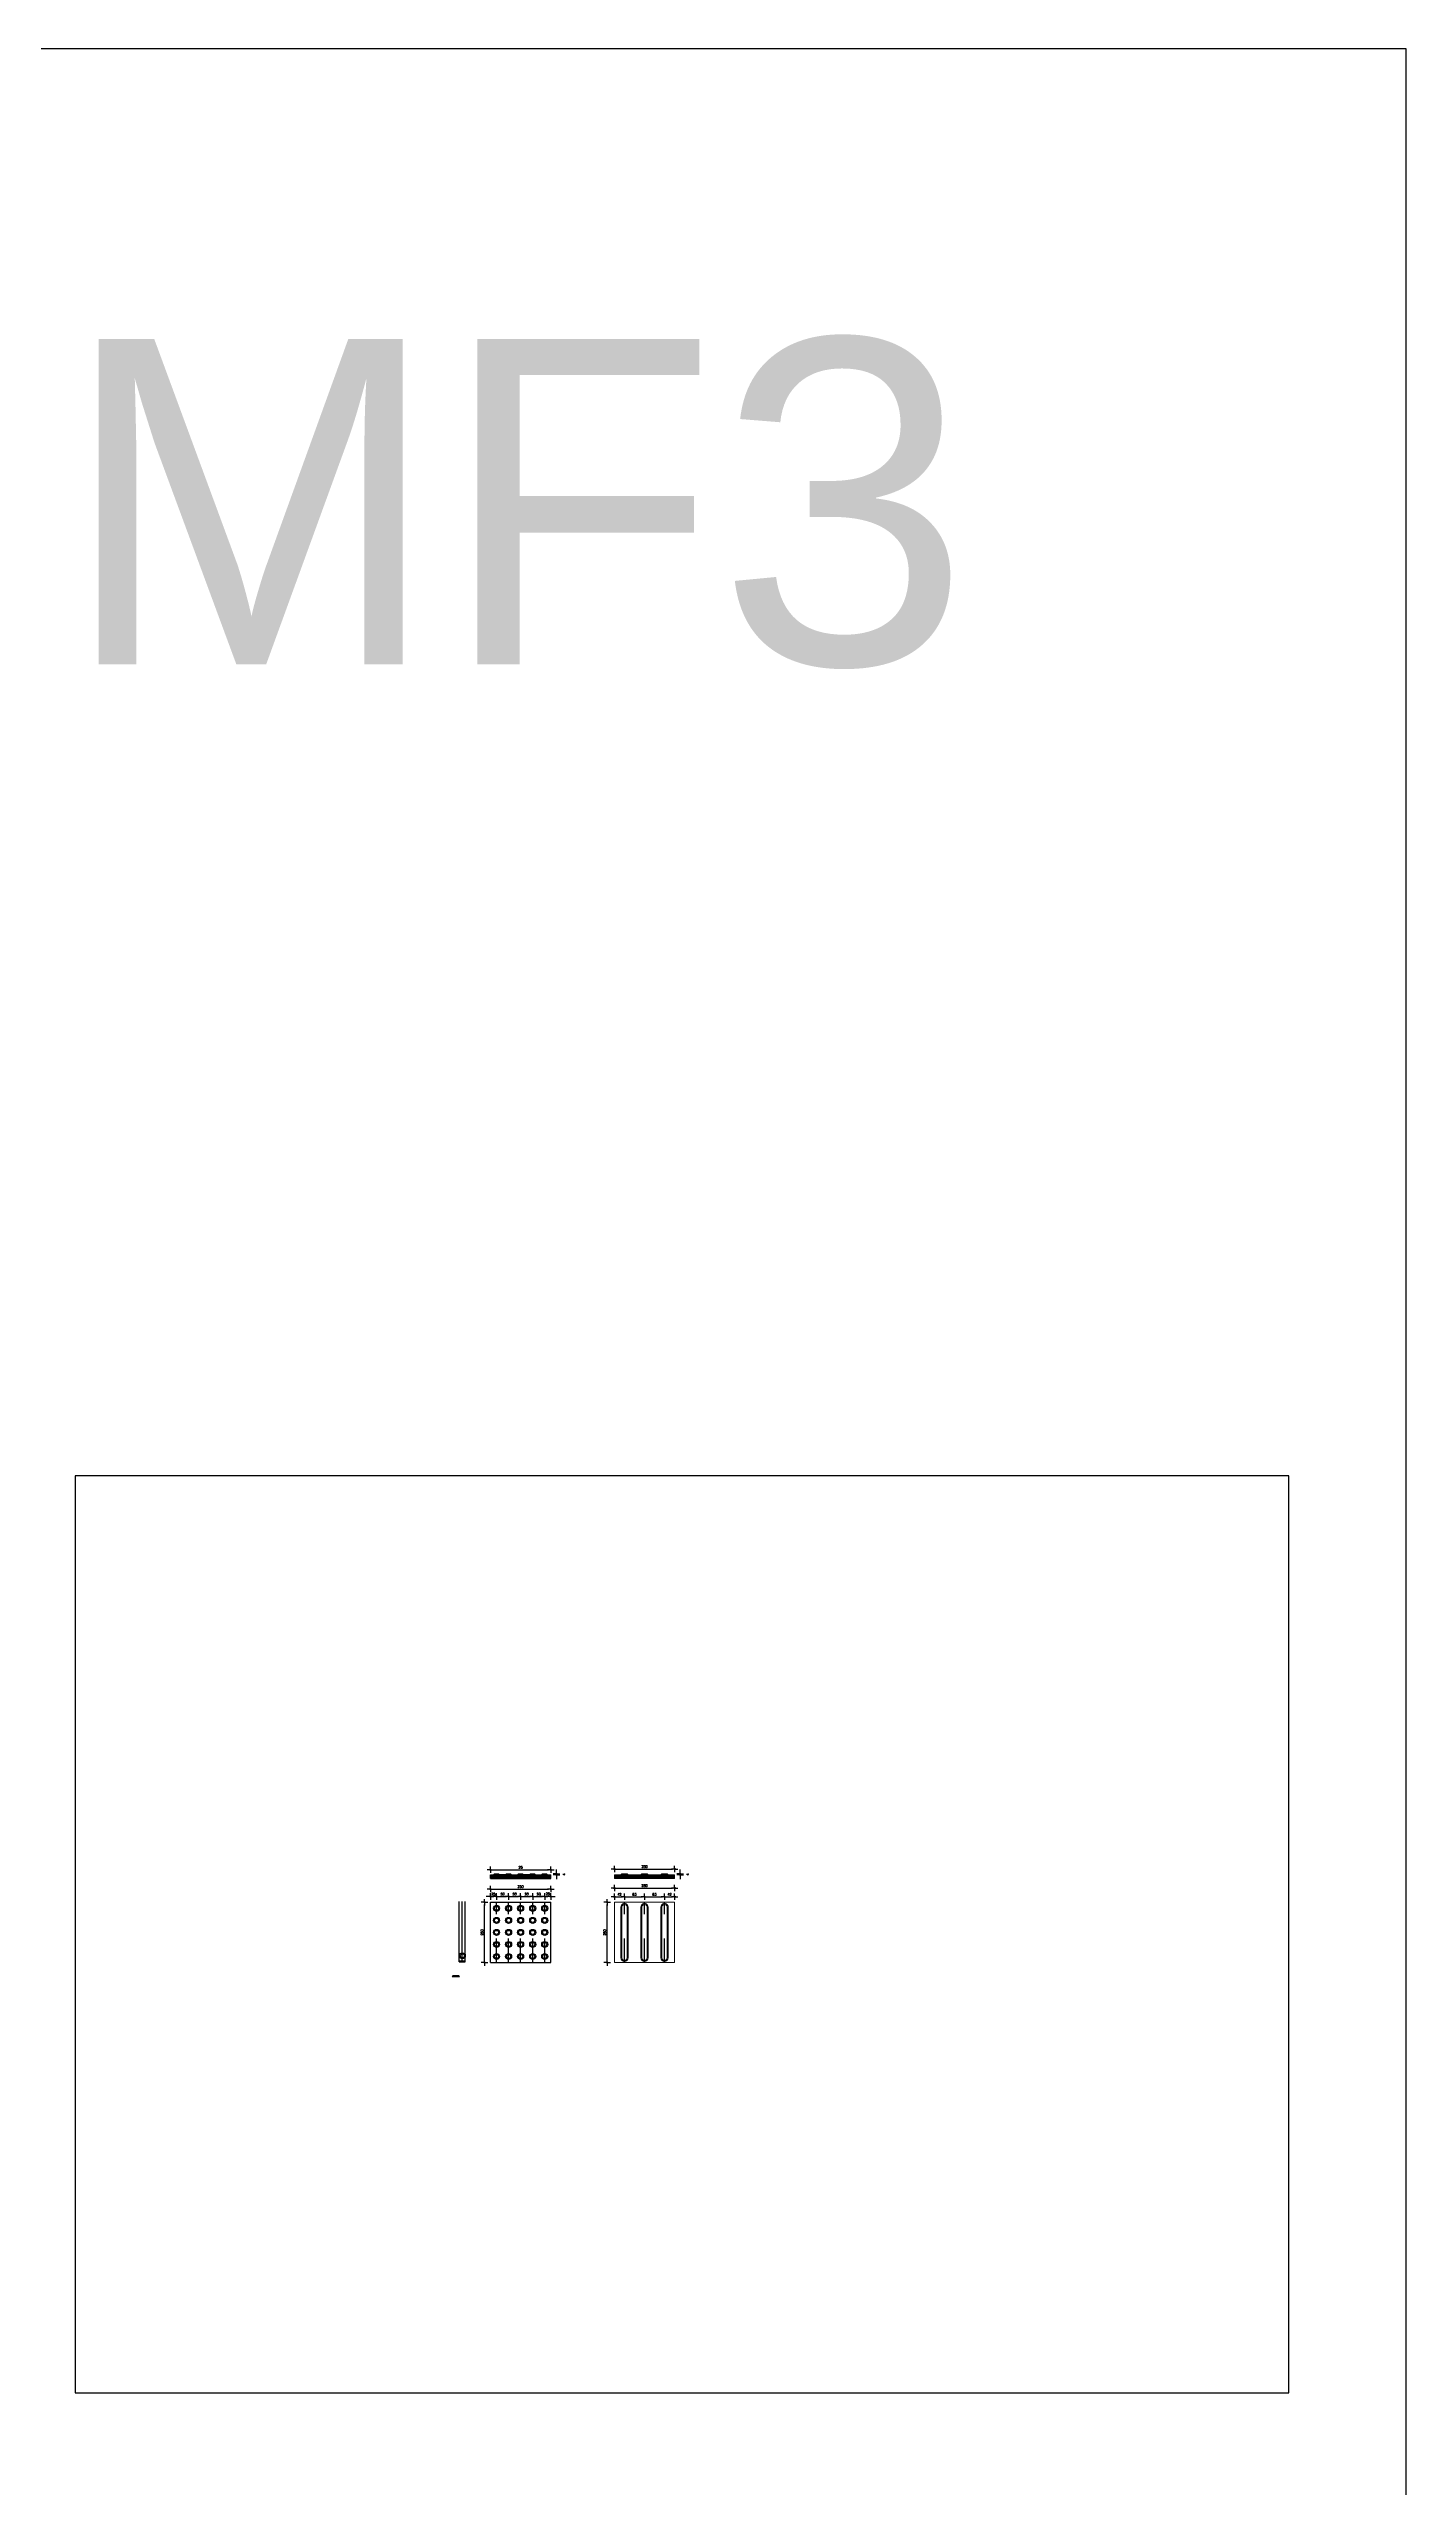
# Model space of a CAD drawing. Extents: x 387222 to 388513, y 9633222 to 9634061.
# Drawn here: x 387657.49 to 387663.12, y 9633491.38 to 9633501.5 of the extents above; entities that cross this region are included whole.
import ezdxf

# ---------------------------------------------------------------- set-up
doc = ezdxf.new("R2010")
doc.units = 0
doc.header["$LTSCALE"] = 0.049213
doc.header["$PDSIZE"] = -2.5
doc.linetypes.add('DASHDOT', pattern=[1, 0.5, -0.25, 0, -0.25])
doc.layers.get('Defpoints').update_dxf_attribs({"color": 8})
for name, color, linetype in [('COTAS', 2, 'Continuous'), ('EIXO', 253, 'DASHDOT'), ('HACHURA', 253, 'Continuous'), ('P6', 4, 'Continuous'), ('PISO PODOTÁTIL DE ALERTA', 22, 'Continuous'), ('PISO PODOTÁTIL DIRECIONAL', 40, 'Continuous'), ('Texto', 2, 'Continuous')]:
    doc.layers.add(name, color=color, linetype=linetype)
doc.styles.add('ROMANS', font='ROMANS.shx')
doc.styles.add('TEXTO_ARIAL', font='arial.ttf', dxfattribs={"height": 0.12})
doc.dimstyles.new('BOLA50$0', dxfattribs={"dimscale": 0.5, "dimtxt": 0.25, "dimasz": 0.18, "dimexe": 0.18, "dimexo": 0.0625, "dimgap": 0.1, "dimtad": 1, "dimzin": 0, "dimdsep": 46, "dimtxsty": 'ROMANS', "dimblk1": 'BOLA', "dimblk2": 'BOLA', "dimsah": 1, "dimcen": 0.09, "dimse1": 1, "dimse2": 1, "dimclrt": 256, "dimadec": 0, "dimazin": 0, "dimtfac": 1, "dimtofl": 0, "dimtmove": 2, "dimatfit": 3, "dimldrblk": 'BOLA', "dimfxl": 1, "dimtolj": 1, "dimtzin": 0, "dimarcsym": 0})

# ---------------------------------------------------------------- blocks, each defined once
blk = doc.blocks.new('BOLA')
for q in [(-1.5, 0), (0, 1.5), (0, -1.5), (1.5, 0)]:
    blk.add_line((0, 0), q)
blk.add_circle((0, 0), 0.284)
blk = doc.blocks.new('*D122')
at = {"layer": 'COTAS', "color": 253, "linetype": 'ByBlock', "lineweight": -2, "transparency": 16777216}
blk.add_line((387659.356, 9633493.836), (387659.388, 9633493.836), dxfattribs=at)
at = {"layer": 'Defpoints', "color": 0, "transparency": 16777216}
for p in [(387659.397, 9633493.836), (387659.347, 9633493.812), (387659.397, 9633493.812)]:
    blk.add_point(p, dxfattribs=at)
at = {"layer": 'COTAS', "color": 253, "lineweight": -2, "transparency": 16777216, "xscale": 0.009, "yscale": 0.009, "zscale": 0.009, "rotation": 180}
blk.add_blockref('BOLA', (387659.347, 9633493.836), dxfattribs=at)
at = {"layer": 'COTAS', "color": 253, "lineweight": -2, "transparency": 16777216, "xscale": 0.009, "yscale": 0.009, "zscale": 0.009}
blk.add_blockref('BOLA', (387659.397, 9633493.836), dxfattribs=at)
at = {"layer": 'COTAS', "transparency": 16777216, "insert": (387659.372, 9633493.846), "char_height": 0.01, "attachment_point": 5, "style": 'ROMANS'}
blk.add_mtext('\\A1;50', dxfattribs=at)
blk = doc.blocks.new('*D123')
at = {"layer": 'COTAS', "color": 253, "linetype": 'ByBlock', "lineweight": -2, "transparency": 16777216}
blk.add_line((387659.406, 9633493.836), (387659.438, 9633493.836), dxfattribs=at)
at = {"layer": 'Defpoints', "color": 0, "transparency": 16777216}
for p in [(387659.447, 9633493.836), (387659.397, 9633493.812), (387659.447, 9633493.812)]:
    blk.add_point(p, dxfattribs=at)
at = {"layer": 'COTAS', "color": 253, "lineweight": -2, "transparency": 16777216, "xscale": 0.009, "yscale": 0.009, "zscale": 0.009, "rotation": 180}
blk.add_blockref('BOLA', (387659.397, 9633493.836), dxfattribs=at)
at = {"layer": 'COTAS', "color": 253, "lineweight": -2, "transparency": 16777216, "xscale": 0.009, "yscale": 0.009, "zscale": 0.009}
blk.add_blockref('BOLA', (387659.447, 9633493.836), dxfattribs=at)
at = {"layer": 'COTAS', "transparency": 16777216, "insert": (387659.422, 9633493.846), "char_height": 0.01, "attachment_point": 5, "style": 'ROMANS'}
blk.add_mtext('\\A1;50', dxfattribs=at)
blk = doc.blocks.new('*D124')
at = {"layer": 'COTAS', "color": 253, "linetype": 'ByBlock', "lineweight": -2, "transparency": 16777216}
blk.add_line((387659.456, 9633493.836), (387659.488, 9633493.836), dxfattribs=at)
at = {"layer": 'Defpoints', "color": 0, "transparency": 16777216}
for p in [(387659.497, 9633493.836), (387659.447, 9633493.812), (387659.497, 9633493.812)]:
    blk.add_point(p, dxfattribs=at)
at = {"layer": 'COTAS', "color": 253, "lineweight": -2, "transparency": 16777216, "xscale": 0.009, "yscale": 0.009, "zscale": 0.009, "rotation": 180}
blk.add_blockref('BOLA', (387659.447, 9633493.836), dxfattribs=at)
at = {"layer": 'COTAS', "color": 253, "lineweight": -2, "transparency": 16777216, "xscale": 0.009, "yscale": 0.009, "zscale": 0.009}
blk.add_blockref('BOLA', (387659.497, 9633493.836), dxfattribs=at)
at = {"layer": 'COTAS', "transparency": 16777216, "insert": (387659.472, 9633493.846), "char_height": 0.01, "attachment_point": 5, "style": 'ROMANS'}
blk.add_mtext('\\A1;50', dxfattribs=at)
blk = doc.blocks.new('*D125')
at = {"layer": 'COTAS', "color": 253, "linetype": 'ByBlock', "lineweight": -2, "transparency": 16777216}
blk.add_line((387659.506, 9633493.836), (387659.538, 9633493.836), dxfattribs=at)
at = {"layer": 'Defpoints', "color": 0, "transparency": 16777216}
for p in [(387659.547, 9633493.836), (387659.497, 9633493.812), (387659.547, 9633493.812)]:
    blk.add_point(p, dxfattribs=at)
at = {"layer": 'COTAS', "color": 253, "lineweight": -2, "transparency": 16777216, "xscale": 0.009, "yscale": 0.009, "zscale": 0.009, "rotation": 180}
blk.add_blockref('BOLA', (387659.497, 9633493.836), dxfattribs=at)
at = {"layer": 'COTAS', "color": 253, "lineweight": -2, "transparency": 16777216, "xscale": 0.009, "yscale": 0.009, "zscale": 0.009}
blk.add_blockref('BOLA', (387659.547, 9633493.836), dxfattribs=at)
at = {"layer": 'COTAS', "transparency": 16777216, "insert": (387659.522, 9633493.846), "char_height": 0.01, "attachment_point": 5, "style": 'ROMANS'}
blk.add_mtext('\\A1;50', dxfattribs=at)
blk = doc.blocks.new('*D126')
at = {"layer": 'COTAS', "color": 253, "linetype": 'ByBlock', "lineweight": -2, "transparency": 16777216}
blk.add_line((387659.331, 9633493.867), (387659.563, 9633493.867), dxfattribs=at)
at = {"layer": 'Defpoints', "color": 0, "transparency": 16777216}
for p in [(387659.572, 9633493.867), (387659.322, 9633493.812), (387659.572, 9633493.812)]:
    blk.add_point(p, dxfattribs=at)
at = {"layer": 'COTAS', "color": 253, "lineweight": -2, "transparency": 16777216, "xscale": 0.009, "yscale": 0.009, "zscale": 0.009, "rotation": 180}
blk.add_blockref('BOLA', (387659.322, 9633493.867), dxfattribs=at)
at = {"layer": 'COTAS', "color": 253, "lineweight": -2, "transparency": 16777216, "xscale": 0.009, "yscale": 0.009, "zscale": 0.009}
blk.add_blockref('BOLA', (387659.572, 9633493.867), dxfattribs=at)
at = {"layer": 'COTAS', "transparency": 16777216, "insert": (387659.447, 9633493.877), "char_height": 0.01, "attachment_point": 5, "style": 'ROMANS'}
blk.add_mtext('\\A1;250', dxfattribs=at)
blk = doc.blocks.new('*D127')
at = {"layer": 'COTAS', "color": 253, "linetype": 'ByBlock', "lineweight": -2, "transparency": 16777216}
for p, q in [((387659.596, 9633493.939), (387659.596, 9633493.948)), ((387659.596, 9633493.917), (387659.596, 9633493.908))]:
    blk.add_line(p, q, dxfattribs=at)
at = {"layer": 'Defpoints', "color": 0, "transparency": 16777216}
for p in [(387659.555, 9633493.93), (387659.572, 9633493.926), (387659.596, 9633493.93)]:
    blk.add_point(p, dxfattribs=at)
at = {"layer": 'COTAS', "color": 253, "lineweight": -2, "transparency": 16777216, "xscale": 0.009, "yscale": 0.009, "zscale": 0.009}
for p, rotation in [((387659.596, 9633493.93), 270), ((387659.596, 9633493.926), 90)]:
    blk.add_blockref('BOLA', p, dxfattribs=dict(at, rotation=rotation))
at = {"layer": 'COTAS', "transparency": 16777216, "insert": (387659.627, 9633493.928), "char_height": 0.01, "attachment_point": 5, "rotation": 90, "style": 'ROMANS'}
blk.add_mtext('\\A1;4', dxfattribs=at)
blk = doc.blocks.new('*D128')
at = {"layer": 'COTAS', "color": 253, "linetype": 'ByBlock', "lineweight": -2, "transparency": 16777216}
blk.add_line((387659.331, 9633493.947), (387659.563, 9633493.947), dxfattribs=at)
at = {"layer": 'Defpoints', "color": 0, "transparency": 16777216}
for p in [(387659.572, 9633493.947), (387659.322, 9633493.926), (387659.572, 9633493.926)]:
    blk.add_point(p, dxfattribs=at)
at = {"layer": 'COTAS', "color": 253, "lineweight": -2, "transparency": 16777216, "xscale": 0.009, "yscale": 0.009, "zscale": 0.009, "rotation": 180}
blk.add_blockref('BOLA', (387659.322, 9633493.947), dxfattribs=at)
at = {"layer": 'COTAS', "color": 253, "lineweight": -2, "transparency": 16777216, "xscale": 0.009, "yscale": 0.009, "zscale": 0.009}
blk.add_blockref('BOLA', (387659.572, 9633493.947), dxfattribs=at)
at = {"layer": 'COTAS', "transparency": 16777216, "insert": (387659.447, 9633493.957), "char_height": 0.01, "attachment_point": 5, "style": 'ROMANS'}
blk.add_mtext('\\A1;25', dxfattribs=at)
blk = doc.blocks.new('*D129')
at = {"layer": 'COTAS', "color": 253, "linetype": 'ByBlock', "lineweight": -2, "transparency": 16777216}
blk.add_line((387659.297, 9633493.571), (387659.297, 9633493.803), dxfattribs=at)
at = {"layer": 'Defpoints', "color": 0, "transparency": 16777216}
for p in [(387659.297, 9633493.812), (387659.322, 9633493.812), (387659.322, 9633493.562)]:
    blk.add_point(p, dxfattribs=at)
at = {"layer": 'COTAS', "color": 253, "lineweight": -2, "transparency": 16777216, "xscale": 0.009, "yscale": 0.009, "zscale": 0.009}
for p, rotation in [((387659.297, 9633493.812), 90), ((387659.297, 9633493.562), 270)]:
    blk.add_blockref('BOLA', p, dxfattribs=dict(at, rotation=rotation))
at = {"layer": 'COTAS', "transparency": 16777216, "insert": (387659.287, 9633493.687), "char_height": 0.01, "attachment_point": 5, "rotation": 90, "style": 'ROMANS'}
blk.add_mtext('\\A1;250', dxfattribs=at)
blk = doc.blocks.new('*D130')
at = {"layer": 'COTAS', "color": 253, "linetype": 'ByBlock', "lineweight": -2, "transparency": 16777216}
blk.add_line((387659.845, 9633493.835), (387659.869, 9633493.835), dxfattribs=at)
at = {"layer": 'Defpoints', "color": 0, "transparency": 16777216}
for p in [(387659.878, 9633493.835), (387659.836, 9633493.812), (387659.878, 9633493.812)]:
    blk.add_point(p, dxfattribs=at)
at = {"layer": 'COTAS', "color": 253, "lineweight": -2, "transparency": 16777216, "xscale": 0.009, "yscale": 0.009, "zscale": 0.009, "rotation": 180}
blk.add_blockref('BOLA', (387659.836, 9633493.835), dxfattribs=at)
at = {"layer": 'COTAS', "color": 253, "lineweight": -2, "transparency": 16777216, "xscale": 0.009, "yscale": 0.009, "zscale": 0.009}
blk.add_blockref('BOLA', (387659.878, 9633493.835), dxfattribs=at)
at = {"layer": 'COTAS', "transparency": 16777216, "insert": (387659.857, 9633493.845), "char_height": 0.01, "attachment_point": 5, "style": 'ROMANS'}
blk.add_mtext('\\A1;42', dxfattribs=at)
blk = doc.blocks.new('*D131')
at = {"layer": 'COTAS', "color": 253, "linetype": 'ByBlock', "lineweight": -2, "transparency": 16777216}
blk.add_line((387659.887, 9633493.835), (387659.952, 9633493.835), dxfattribs=at)
at = {"layer": 'Defpoints', "color": 0, "transparency": 16777216}
for p in [(387659.961, 9633493.835), (387659.878, 9633493.812), (387659.961, 9633493.812)]:
    blk.add_point(p, dxfattribs=at)
at = {"layer": 'COTAS', "color": 253, "lineweight": -2, "transparency": 16777216, "xscale": 0.009, "yscale": 0.009, "zscale": 0.009, "rotation": 180}
blk.add_blockref('BOLA', (387659.878, 9633493.835), dxfattribs=at)
at = {"layer": 'COTAS', "color": 253, "lineweight": -2, "transparency": 16777216, "xscale": 0.009, "yscale": 0.009, "zscale": 0.009}
blk.add_blockref('BOLA', (387659.961, 9633493.835), dxfattribs=at)
at = {"layer": 'COTAS', "transparency": 16777216, "insert": (387659.919, 9633493.845), "char_height": 0.01, "attachment_point": 5, "style": 'ROMANS'}
blk.add_mtext('\\A1;83', dxfattribs=at)
blk = doc.blocks.new('*D132')
at = {"layer": 'COTAS', "color": 253, "linetype": 'ByBlock', "lineweight": -2, "transparency": 16777216}
blk.add_line((387659.97, 9633493.835), (387660.035, 9633493.835), dxfattribs=at)
at = {"layer": 'Defpoints', "color": 0, "transparency": 16777216}
for p in [(387660.044, 9633493.835), (387659.961, 9633493.812), (387660.044, 9633493.812)]:
    blk.add_point(p, dxfattribs=at)
at = {"layer": 'COTAS', "color": 253, "lineweight": -2, "transparency": 16777216, "xscale": 0.009, "yscale": 0.009, "zscale": 0.009, "rotation": 180}
blk.add_blockref('BOLA', (387659.961, 9633493.835), dxfattribs=at)
at = {"layer": 'COTAS', "color": 253, "lineweight": -2, "transparency": 16777216, "xscale": 0.009, "yscale": 0.009, "zscale": 0.009}
blk.add_blockref('BOLA', (387660.044, 9633493.835), dxfattribs=at)
at = {"layer": 'COTAS', "transparency": 16777216, "insert": (387660.002, 9633493.845), "char_height": 0.01, "attachment_point": 5, "style": 'ROMANS'}
blk.add_mtext('\\A1;83', dxfattribs=at)
blk = doc.blocks.new('*D133')
at = {"layer": 'COTAS', "color": 253, "linetype": 'ByBlock', "lineweight": -2, "transparency": 16777216}
blk.add_line((387660.053, 9633493.835), (387660.077, 9633493.835), dxfattribs=at)
at = {"layer": 'Defpoints', "color": 0, "transparency": 16777216}
for p in [(387660.086, 9633493.835), (387660.044, 9633493.812), (387660.086, 9633493.812)]:
    blk.add_point(p, dxfattribs=at)
at = {"layer": 'COTAS', "color": 253, "lineweight": -2, "transparency": 16777216, "xscale": 0.009, "yscale": 0.009, "zscale": 0.009, "rotation": 180}
blk.add_blockref('BOLA', (387660.044, 9633493.835), dxfattribs=at)
at = {"layer": 'COTAS', "color": 253, "lineweight": -2, "transparency": 16777216, "xscale": 0.009, "yscale": 0.009, "zscale": 0.009}
blk.add_blockref('BOLA', (387660.086, 9633493.835), dxfattribs=at)
at = {"layer": 'COTAS', "transparency": 16777216, "insert": (387660.065, 9633493.845), "char_height": 0.01, "attachment_point": 5, "style": 'ROMANS'}
blk.add_mtext('\\A1;42', dxfattribs=at)
blk = doc.blocks.new('*D134')
at = {"layer": 'COTAS', "color": 253, "linetype": 'ByBlock', "lineweight": -2, "transparency": 16777216}
blk.add_line((387659.845, 9633493.871), (387660.077, 9633493.871), dxfattribs=at)
at = {"layer": 'Defpoints', "color": 0, "transparency": 16777216}
for p in [(387660.086, 9633493.871), (387659.836, 9633493.812), (387660.086, 9633493.812)]:
    blk.add_point(p, dxfattribs=at)
at = {"layer": 'COTAS', "color": 253, "lineweight": -2, "transparency": 16777216, "xscale": 0.009, "yscale": 0.009, "zscale": 0.009, "rotation": 180}
blk.add_blockref('BOLA', (387659.836, 9633493.871), dxfattribs=at)
at = {"layer": 'COTAS', "color": 253, "lineweight": -2, "transparency": 16777216, "xscale": 0.009, "yscale": 0.009, "zscale": 0.009}
blk.add_blockref('BOLA', (387660.086, 9633493.871), dxfattribs=at)
at = {"layer": 'COTAS', "transparency": 16777216, "insert": (387659.961, 9633493.881), "char_height": 0.01, "attachment_point": 5, "style": 'ROMANS'}
blk.add_mtext('\\A1;250', dxfattribs=at)
blk = doc.blocks.new('*D135')
at = {"layer": 'COTAS', "color": 253, "linetype": 'ByBlock', "lineweight": -2, "transparency": 16777216}
for p, q in [((387660.109, 9633493.939), (387660.109, 9633493.948)), ((387660.109, 9633493.917), (387660.109, 9633493.908))]:
    blk.add_line(p, q, dxfattribs=at)
at = {"layer": 'Defpoints', "color": 0, "transparency": 16777216}
for p in [(387660.055, 9633493.93), (387660.086, 9633493.926), (387660.109, 9633493.93)]:
    blk.add_point(p, dxfattribs=at)
at = {"layer": 'COTAS', "color": 253, "lineweight": -2, "transparency": 16777216, "xscale": 0.009, "yscale": 0.009, "zscale": 0.009}
for p, rotation in [((387660.109, 9633493.93), 270), ((387660.109, 9633493.926), 90)]:
    blk.add_blockref('BOLA', p, dxfattribs=dict(at, rotation=rotation))
at = {"layer": 'COTAS', "transparency": 16777216, "insert": (387660.14, 9633493.928), "char_height": 0.01, "attachment_point": 5, "rotation": 90, "style": 'ROMANS'}
blk.add_mtext('\\A1;4', dxfattribs=at)
blk = doc.blocks.new('*D136')
at = {"layer": 'COTAS', "color": 253, "linetype": 'ByBlock', "lineweight": -2, "transparency": 16777216}
blk.add_line((387659.845, 9633493.95), (387660.077, 9633493.95), dxfattribs=at)
at = {"layer": 'Defpoints', "color": 0, "transparency": 16777216}
for p in [(387660.086, 9633493.95), (387659.836, 9633493.926), (387660.086, 9633493.926)]:
    blk.add_point(p, dxfattribs=at)
at = {"layer": 'COTAS', "color": 253, "lineweight": -2, "transparency": 16777216, "xscale": 0.009, "yscale": 0.009, "zscale": 0.009, "rotation": 180}
blk.add_blockref('BOLA', (387659.836, 9633493.95), dxfattribs=at)
at = {"layer": 'COTAS', "color": 253, "lineweight": -2, "transparency": 16777216, "xscale": 0.009, "yscale": 0.009, "zscale": 0.009}
blk.add_blockref('BOLA', (387660.086, 9633493.95), dxfattribs=at)
at = {"layer": 'COTAS', "transparency": 16777216, "insert": (387659.961, 9633493.96), "char_height": 0.01, "attachment_point": 5, "style": 'ROMANS'}
blk.add_mtext('\\A1;250', dxfattribs=at)
blk = doc.blocks.new('*D137')
at = {"layer": 'COTAS', "color": 253, "linetype": 'ByBlock', "lineweight": -2, "transparency": 16777216}
blk.add_line((387659.806, 9633493.571), (387659.806, 9633493.803), dxfattribs=at)
at = {"layer": 'Defpoints', "color": 0, "transparency": 16777216}
for p in [(387659.806, 9633493.812), (387659.836, 9633493.812), (387659.836, 9633493.562)]:
    blk.add_point(p, dxfattribs=at)
at = {"layer": 'COTAS', "color": 253, "lineweight": -2, "transparency": 16777216, "xscale": 0.009, "yscale": 0.009, "zscale": 0.009}
for p, rotation in [((387659.806, 9633493.812), 90), ((387659.806, 9633493.562), 270)]:
    blk.add_blockref('BOLA', p, dxfattribs=dict(at, rotation=rotation))
at = {"layer": 'COTAS', "transparency": 16777216, "insert": (387659.796, 9633493.687), "char_height": 0.01, "attachment_point": 5, "rotation": 90, "style": 'ROMANS'}
blk.add_mtext('\\A1;250', dxfattribs=at)

msp = doc.modelspace()

# ---------------------------------------------------------------- hatches: boundary and pattern name
at = {"layer": 'HACHURA'}
h = msp.add_hatch(dxfattribs=at)
h.set_pattern_fill('ANSI31', color=256, scale=0.001)
h.set_pattern_definition([(45, (12977.910116, -9750.5497694), (-0.0022450640302673, 0.0022450640302673), [])])
h.paths.add_polyline_path([(387659.572, 9633493.926), (387659.559, 9633493.926), (387659.555, 9633493.93), (387659.538, 9633493.93), (387659.534, 9633493.926), (387659.509, 9633493.926), (387659.505, 9633493.93), (387659.488, 9633493.93), (387659.484, 9633493.926), (387659.459, 9633493.926), (387659.455, 9633493.93), (387659.438, 9633493.93), (387659.434, 9633493.926), (387659.409, 9633493.926), (387659.405, 9633493.93), (387659.388, 9633493.93), (387659.384, 9633493.926), (387659.359, 9633493.926), (387659.355, 9633493.93), (387659.338, 9633493.93), (387659.334, 9633493.926), (387659.322, 9633493.926), (387659.322, 9633493.911), (387659.572, 9633493.911)])
h = msp.add_hatch(dxfattribs=at)
h.set_pattern_fill('ANSI31', color=256, scale=0.001)
h.set_pattern_definition([(45, (12978.415003, -9750.1905637), (-0.0022450640302673, 0.0022450640302673), [])])
h.paths.add_polyline_path([(387660.086, 9633493.926), (387660.059, 9633493.926), (387660.055, 9633493.93), (387660.033, 9633493.93), (387660.029, 9633493.926), (387659.976, 9633493.926), (387659.972, 9633493.93), (387659.95, 9633493.93), (387659.946, 9633493.926), (387659.893, 9633493.926), (387659.889, 9633493.93), (387659.867, 9633493.93), (387659.863, 9633493.926), (387659.836, 9633493.926), (387659.836, 9633493.911), (387660.086, 9633493.911)])

# ---------------------------------------------------------------- linework, layer by layer
for p, q in [((387659.192, 9633493.565), (387659.192, 9633493.815)), ((387659.205, 9633493.565), (387659.205, 9633493.815)), ((387659.217, 9633493.565), (387659.217, 9633493.815)), ((387659.192, 9633493.565), (387659.196, 9633493.569)), ((387659.192, 9633493.565), (387659.217, 9633493.565)), ((387659.196, 9633493.569), (387659.213, 9633493.569)), ((387659.205, 9633493.577), (387659.2, 9633493.583)), ((387659.205, 9633493.577), (387659.21, 9633493.583)), ((387659.217, 9633493.565), (387659.213, 9633493.569)), ((387659.163, 9633493.504), (387659.167, 9633493.508)), ((387659.163, 9633493.504), (387659.193, 9633493.504)), ((387659.167, 9633493.508), (387659.189, 9633493.508)), ((387659.193, 9633493.504), (387659.189, 9633493.508))]:
    msp.add_line(p, q)
msp.add_lwpolyline([(387657.599, 9633491.776), (387662.634, 9633491.776), (387662.634, 9633495.582), (387657.599, 9633495.582)], close=True)
for radius in [0.0125, 0.0085]:
    msp.add_circle((387659.205, 9633493.59), radius)
at = {"layer": 'COTAS', "color": 253}
for p, q in [((387659.313, 9633493.836), (387659.304, 9633493.836)), ((387659.356, 9633493.836), (387659.365, 9633493.836)), ((387659.538, 9633493.836), (387659.529, 9633493.836)), ((387659.581, 9633493.836), (387659.59, 9633493.836))]:
    msp.add_line(p, q, dxfattribs=at)
at = {"layer": 'EIXO'}
for p, q in [((387659.347, 9633493.911), (387659.347, 9633493.93)), ((387659.397, 9633493.911), (387659.397, 9633493.93)), ((387659.447, 9633493.911), (387659.447, 9633493.93)), ((387659.497, 9633493.911), (387659.497, 9633493.93)), ((387659.547, 9633493.911), (387659.547, 9633493.93)), ((387659.878, 9633493.911), (387659.878, 9633493.93)), ((387659.961, 9633493.911), (387659.961, 9633493.93)), ((387660.044, 9633493.911), (387660.044, 9633493.93)), ((387659.347, 9633493.562), (387659.347, 9633493.812)), ((387659.397, 9633493.562), (387659.397, 9633493.812)), ((387659.447, 9633493.562), (387659.447, 9633493.812)), ((387659.497, 9633493.562), (387659.497, 9633493.812)), ((387659.547, 9633493.562), (387659.547, 9633493.812)), ((387659.878, 9633493.562), (387659.878, 9633493.812)), ((387659.961, 9633493.562), (387659.961, 9633493.812)), ((387660.044, 9633493.562), (387660.044, 9633493.812))]:
    msp.add_line(p, q, dxfattribs=at)
at = {"layer": 'P6'}
msp.add_lwpolyline([(387645.98, 9633480.656), (387663.122, 9633480.656), (387663.122, 9633501.503), (387645.98, 9633501.503)], close=True, dxfattribs=at)
at = {"layer": 'PISO PODOTÁTIL DE ALERTA'}
for p, q in [((387659.322, 9633493.911), (387659.322, 9633493.926)), ((387659.322, 9633493.926), (387659.334, 9633493.926)), ((387659.322, 9633493.911), (387659.572, 9633493.911)), ((387659.334, 9633493.926), (387659.338, 9633493.93)), ((387659.338, 9633493.93), (387659.355, 9633493.93)), ((387659.388, 9633493.93), (387659.405, 9633493.93)), ((387659.409, 9633493.926), (387659.405, 9633493.93)), ((387659.409, 9633493.926), (387659.434, 9633493.926)), ((387659.434, 9633493.926), (387659.438, 9633493.93)), ((387659.438, 9633493.93), (387659.455, 9633493.93)), ((387659.488, 9633493.93), (387659.505, 9633493.93)), ((387659.509, 9633493.926), (387659.505, 9633493.93)), ((387659.509, 9633493.926), (387659.534, 9633493.926)), ((387659.534, 9633493.926), (387659.538, 9633493.93)), ((387659.538, 9633493.93), (387659.555, 9633493.93)), ((387659.559, 9633493.926), (387659.555, 9633493.93)), ((387659.559, 9633493.926), (387659.572, 9633493.926)), ((387659.572, 9633493.911), (387659.572, 9633493.926)), ((387659.322, 9633493.562), (387659.322, 9633493.812)), ((387659.322, 9633493.812), (387659.572, 9633493.812)), ((387659.572, 9633493.562), (387659.572, 9633493.812)), ((387659.322, 9633493.562), (387659.572, 9633493.562))]:
    msp.add_line(p, q, dxfattribs=at)
for points in [[(387659.388, 9633493.93), (387659.384, 9633493.926), (387659.359, 9633493.926), (387659.355, 9633493.93)], [(387659.488, 9633493.93), (387659.484, 9633493.926), (387659.459, 9633493.926), (387659.455, 9633493.93)]]:
    msp.add_lwpolyline(points, dxfattribs=at)
for centre, radius in [((387659.347, 9633493.787), 0.0125), ((387659.347, 9633493.737), 0.0125), ((387659.347, 9633493.787), 0.0085), ((387659.347, 9633493.737), 0.0085), ((387659.397, 9633493.787), 0.0125), ((387659.397, 9633493.737), 0.0125), ((387659.397, 9633493.787), 0.0085), ((387659.397, 9633493.737), 0.0085), ((387659.447, 9633493.787), 0.0125), ((387659.447, 9633493.737), 0.0125), ((387659.447, 9633493.787), 0.0085), ((387659.447, 9633493.737), 0.0085), ((387659.497, 9633493.787), 0.0125), ((387659.497, 9633493.737), 0.0125), ((387659.497, 9633493.787), 0.0085), ((387659.497, 9633493.737), 0.0085), ((387659.547, 9633493.787), 0.0125), ((387659.547, 9633493.737), 0.0125), ((387659.547, 9633493.787), 0.0085), ((387659.547, 9633493.737), 0.0085), ((387659.347, 9633493.687), 0.0125), ((387659.347, 9633493.637), 0.0125), ((387659.347, 9633493.687), 0.0085), ((387659.347, 9633493.637), 0.0085), ((387659.397, 9633493.687), 0.0125), ((387659.397, 9633493.637), 0.0125), ((387659.397, 9633493.687), 0.0085), ((387659.397, 9633493.637), 0.0085), ((387659.447, 9633493.687), 0.0125), ((387659.447, 9633493.637), 0.0125), ((387659.447, 9633493.687), 0.0085), ((387659.447, 9633493.637), 0.0085), ((387659.497, 9633493.687), 0.0125), ((387659.497, 9633493.637), 0.0125), ((387659.497, 9633493.687), 0.0085), ((387659.497, 9633493.637), 0.0085), ((387659.547, 9633493.687), 0.0125), ((387659.547, 9633493.637), 0.0125), ((387659.547, 9633493.687), 0.0085), ((387659.547, 9633493.637), 0.0085), ((387659.347, 9633493.587), 0.0125), ((387659.347, 9633493.587), 0.0085), ((387659.397, 9633493.587), 0.0125), ((387659.397, 9633493.587), 0.0085), ((387659.447, 9633493.587), 0.0125), ((387659.447, 9633493.587), 0.0085), ((387659.497, 9633493.587), 0.0125), ((387659.497, 9633493.587), 0.0085), ((387659.547, 9633493.587), 0.0125), ((387659.547, 9633493.587), 0.0085)]:
    msp.add_circle(centre, radius, dxfattribs=at)
at = {"layer": 'PISO PODOTÁTIL DIRECIONAL', "lineweight": 0}
for p, q in [((387659.836, 9633493.911), (387659.836, 9633493.926)), ((387659.836, 9633493.926), (387659.863, 9633493.926)), ((387659.836, 9633493.911), (387660.086, 9633493.911)), ((387659.863, 9633493.926), (387659.867, 9633493.93)), ((387659.867, 9633493.93), (387659.889, 9633493.93)), ((387659.893, 9633493.926), (387659.889, 9633493.93)), ((387659.893, 9633493.926), (387659.946, 9633493.926)), ((387659.946, 9633493.926), (387659.95, 9633493.93)), ((387659.95, 9633493.93), (387659.972, 9633493.93)), ((387659.976, 9633493.926), (387659.972, 9633493.93)), ((387659.976, 9633493.926), (387660.029, 9633493.926)), ((387660.029, 9633493.926), (387660.033, 9633493.93)), ((387660.033, 9633493.93), (387660.055, 9633493.93)), ((387660.059, 9633493.926), (387660.055, 9633493.93)), ((387660.059, 9633493.926), (387660.086, 9633493.926)), ((387660.086, 9633493.926), (387660.086, 9633493.911)), ((387659.836, 9633493.562), (387659.836, 9633493.812)), ((387659.836, 9633493.812), (387660.086, 9633493.812)), ((387659.863, 9633493.792), (387659.863, 9633493.582)), ((387659.867, 9633493.792), (387659.867, 9633493.582)), ((387659.889, 9633493.792), (387659.889, 9633493.582)), ((387659.893, 9633493.792), (387659.893, 9633493.582)), ((387659.946, 9633493.792), (387659.946, 9633493.582)), ((387659.95, 9633493.792), (387659.95, 9633493.582)), ((387659.972, 9633493.792), (387659.972, 9633493.582)), ((387659.976, 9633493.792), (387659.976, 9633493.582)), ((387660.029, 9633493.792), (387660.029, 9633493.582)), ((387660.033, 9633493.792), (387660.033, 9633493.582)), ((387660.055, 9633493.792), (387660.055, 9633493.582)), ((387660.059, 9633493.792), (387660.059, 9633493.582)), ((387660.086, 9633493.812), (387660.086, 9633493.562)), ((387660.086, 9633493.562), (387659.836, 9633493.562))]:
    msp.add_line(p, q, dxfattribs=at)
for centre, radius, start, end in [((387659.878, 9633493.792), 0.015, 359.9579, 180), ((387659.878, 9633493.792), 0.011, 359.9579, 180), ((387659.961, 9633493.792), 0.015, 359.9579, 180), ((387659.961, 9633493.792), 0.011, 359.9579, 180), ((387660.044, 9633493.792), 0.015, 359.9579, 180), ((387660.044, 9633493.792), 0.011, 359.9579, 180), ((387659.878, 9633493.582), 0.015, 180, 0), ((387659.878, 9633493.582), 0.011, 180, 0), ((387659.961, 9633493.582), 0.015, 180, 0), ((387659.961, 9633493.582), 0.011, 180, 0), ((387660.044, 9633493.582), 0.015, 180, 0), ((387660.044, 9633493.582), 0.011, 180, 0)]:
    msp.add_arc(centre, radius, start, end, dxfattribs=at)

# ---------------------------------------------------------------- block references
at = {"layer": 'COTAS', "color": 253, "xscale": 0.009, "yscale": 0.009, "zscale": 0.009}
for p in [(387659.322, 9633493.836), (387659.547, 9633493.836)]:
    msp.add_blockref('BOLA', p, dxfattribs=at)
at = {"layer": 'COTAS', "color": 253, "xscale": 0.009, "yscale": 0.009, "zscale": 0.009, "rotation": 180}
for p in [(387659.347, 9633493.836), (387659.572, 9633493.836)]:
    msp.add_blockref('BOLA', p, dxfattribs=at)

# ---------------------------------------------------------------- texts
at = {"layer": 'COTAS', "char_height": 0.01, "attachment_point": 5, "style": 'ROMANS'}
for insert in [(387659.334, 9633493.846), (387659.56, 9633493.847)]:
    msp.add_mtext('\\A1;25', dxfattribs=dict(at, insert=insert))
at = {"layer": 'Texto', "style": 'TEXTO_ARIAL'}
msp.add_text('MF1 / MF2 E MF3', height=1.35, dxfattribs=at).set_placement((387646.121, 9633498.948))

# ---------------------------------------------------------------- dimensions: what is measured, and where the dimension line sits
at = {"layer": 'COTAS'}
for base, p1, p2, text, picture, middle in [((387659.572, 9633493.947), (387659.322, 9633493.926), (387659.572, 9633493.926), '25', '*D128', (387659.447, 9633493.957)), ((387660.086, 9633493.95), (387659.836, 9633493.926), (387660.086, 9633493.926), '250', '*D136', (387659.961, 9633493.96)), ((387659.572, 9633493.867), (387659.322, 9633493.812), (387659.572, 9633493.812), '250', '*D126', (387659.447, 9633493.877)), ((387659.397, 9633493.836), (387659.347, 9633493.812), (387659.397, 9633493.812), '50', '*D122', (387659.372, 9633493.846)), ((387659.447, 9633493.836), (387659.397, 9633493.812), (387659.447, 9633493.812), '50', '*D123', (387659.422, 9633493.846)), ((387659.497, 9633493.836), (387659.447, 9633493.812), (387659.497, 9633493.812), '50', '*D124', (387659.472, 9633493.846)), ((387659.547, 9633493.836), (387659.497, 9633493.812), (387659.547, 9633493.812), '50', '*D125', (387659.522, 9633493.846)), ((387660.086, 9633493.871), (387659.836, 9633493.812), (387660.086, 9633493.812), '250', '*D134', (387659.961, 9633493.881)), ((387659.878, 9633493.835), (387659.836, 9633493.812), (387659.878, 9633493.812), '42', '*D130', (387659.857, 9633493.845)), ((387659.961, 9633493.835), (387659.878, 9633493.812), (387659.961, 9633493.812), '83', '*D131', (387659.919, 9633493.845)), ((387660.044, 9633493.835), (387659.961, 9633493.812), (387660.044, 9633493.812), '83', '*D132', (387660.002, 9633493.845)), ((387660.086, 9633493.835), (387660.044, 9633493.812), (387660.086, 9633493.812), '42', '*D133', (387660.065, 9633493.845))]:
    dim = msp.add_linear_dim(base=base, p1=p1, p2=p2, text=text, dimstyle='BOLA50$0', override={"dimscale": 0.05, "dimtxt": 0.2, "dimclrd": 253, "dimfxl": 0.18, "dimfxlon": 1, "dimarcsym": 1}, dxfattribs=at)
    dim.commit()
    dim.dimension.update_dxf_attribs({"geometry": picture, "text_midpoint": middle})
for base, p1, p2, text, picture, middle in [((387659.596, 9633493.93), (387659.572, 9633493.926), (387659.555, 9633493.93), '4', '*D127', (387659.627, 9633493.928)), ((387660.109, 9633493.93), (387660.086, 9633493.926), (387660.055, 9633493.93), '4', '*D135', (387660.14, 9633493.928)), ((387659.297, 9633493.812), (387659.322, 9633493.562), (387659.322, 9633493.812), '250', '*D129', (387659.287, 9633493.687)), ((387659.806, 9633493.812), (387659.836, 9633493.562), (387659.836, 9633493.812), '250', '*D137', (387659.796, 9633493.687))]:
    dim = msp.add_linear_dim(base=base, p1=p1, p2=p2, angle=90, text=text, dimstyle='BOLA50$0', override={"dimscale": 0.05, "dimtxt": 0.2, "dimclrd": 253, "dimfxl": 0.18, "dimfxlon": 1, "dimarcsym": 1}, dxfattribs=at)
    dim.commit()
    dim.dimension.update_dxf_attribs({"geometry": picture, "text_midpoint": middle})

doc.saveas('drawing.dxf')
